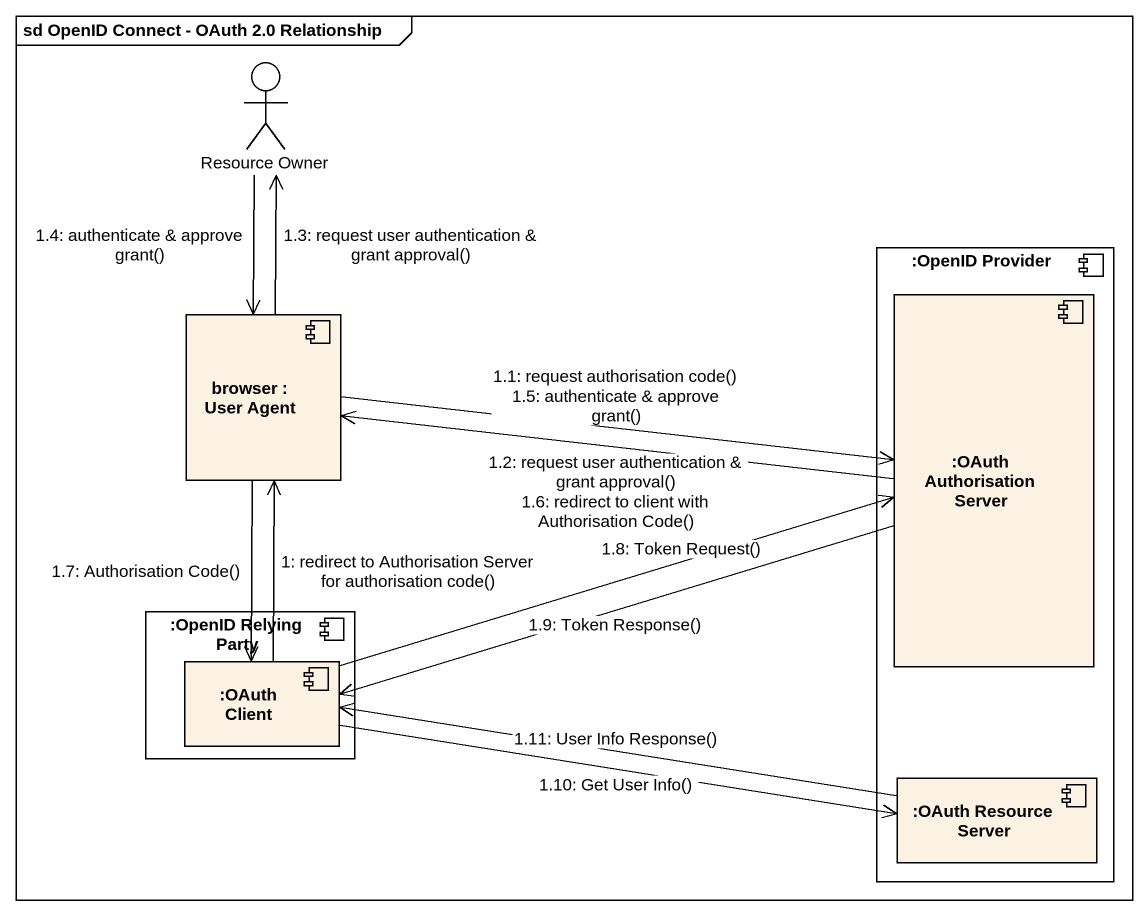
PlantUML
@startuml
mainframe sd OpenID Connect - OAuth 2.0 Relationship
actor "Resource Owner" as Resource_Owner
component ":OpenID Provider" as OpenID_Provider {
  component ":OAuth Authorisation Server" as OAuth_Authorisation_Server
  component ":OAuth Resource Server" as OAuth_Resource_Server
}
component "browser : User Agent" as browser
component ":OpenID Relying Party" as OpenID_Relying_Party {
  component ":OAuth Client" as OAuth_Client
}
OAuth_Client -up-> browser : 1: redirect to Authorisation Server for authorisation code()
browser -right-> OAuth_Authorisation_Server : 1.1: request authorisation code()\n1.5: authenticate & approve grant()
OAuth_Authorisation_Server -left-> browser : 1.2: request user authentication & grant approval()\n1.6: redirect to client with Authorisation Code()
browser -up-> Resource_Owner : 1.3: request user authentication & grant approval()
Resource_Owner --> browser : 1.4: authenticate & approve grant()
browser --> OAuth_Client : 1.7: Authorisation Code()
OAuth_Client -right-> OAuth_Authorisation_Server : 1.8: Token Request()
OAuth_Authorisation_Server -left-> OAuth_Client : 1.9: Token Response()
OAuth_Client -right-> OAuth_Resource_Server : 1.10: Get User Info()
OAuth_Resource_Server -left-> OAuth_Client : 1.11: User Info Response()
@enduml
